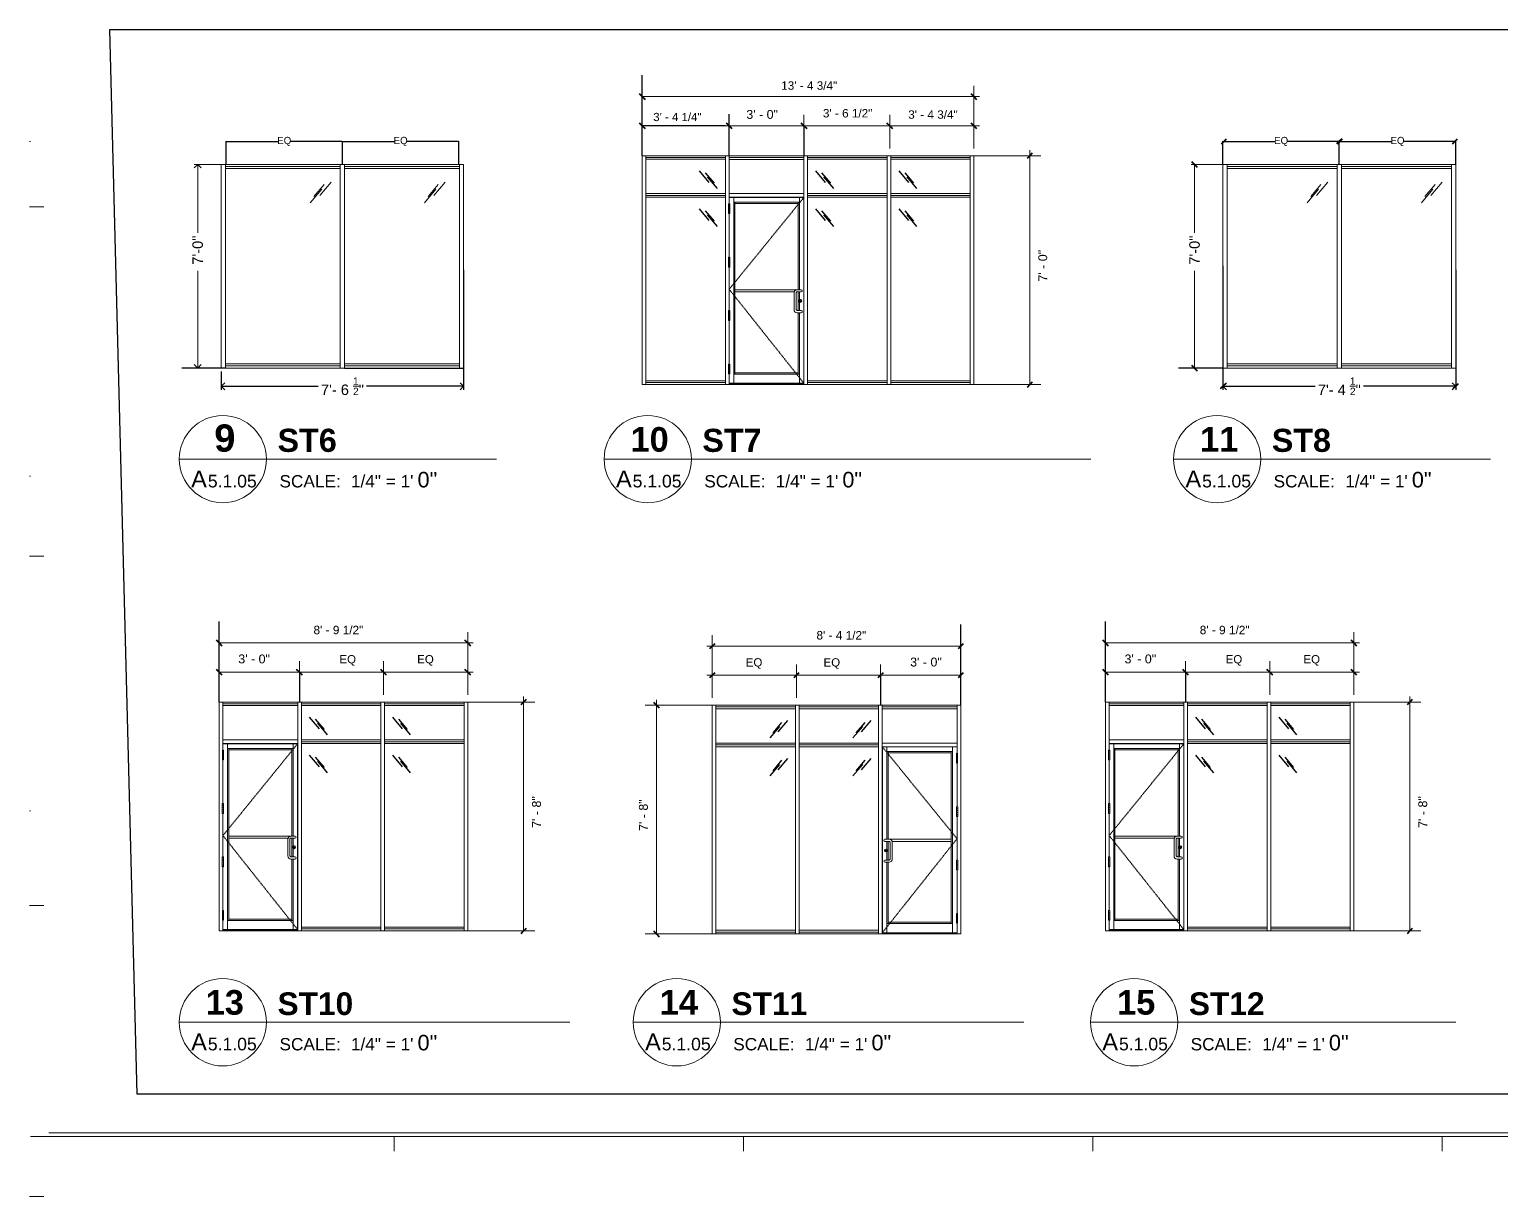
# Model space of a CAD drawing. Header units: inches. Extents: x -6061 to 13621, y -296 to 7483.
# Drawn here: x -246 to 361, y 2461 to 2943 of the extents above; entities that cross this region are included whole.
import ezdxf

# ---------------------------------------------------------------- set-up
doc = ezdxf.new("R2010")
doc.units = ezdxf.units.IN
doc.header["$MEASUREMENT"] = 0
doc.linetypes.add('HIDDEN', pattern=[0.375, 0.25, -0.125])
doc.layers.get('0').update_dxf_attribs({"linetype": 'CONTINUOUS'})
doc.layers.get('Defpoints').update_dxf_attribs({"color": 6, "linetype": 'CONTINUOUS', "lineweight": 15})
doc.styles.add('Arial$001H0', font='arial.ttf')
doc.styles.add('Arial$101H0', font='arialbd.ttf')
doc.styles.add('stylus', font='arial.ttf')
doc.dimstyles.new('_AA -Arch$0', dxfattribs={"dimtxt": 0.08, "dimasz": 0.1, "dimexe": 0.05, "dimexo": 0.1, "dimgap": 0.03, "dimtad": 1, "dimdec": 4, "dimzin": 3, "dimdsep": 46, "dimlunit": 5, "dimtxsty": 'stylus', "dimblk": 'ARCHTICK', "dimcen": 0.084, "dimclrd": 256, "dimclre": 256, "dimclrt": 7, "dimazin": 2, "dimtfac": 0.9, "dimtdec": 4, "dimtmove": 0, "dimatfit": 2, "dimfxl": 0.8, "dimfrac": 1, "dimtzin": 11, "dimarcsym": 0})
doc.dimstyles.get("Standard").update_dxf_attribs({"dimtxt": 0.18, "dimasz": 0.18, "dimexe": 0.18, "dimexo": 0.0625, "dimgap": 0.0625, "dimtad": 0, "dimtih": 1, "dimtoh": 1, "dimdec": 4, "dimzin": 0, "dimdsep": 46, "dimtxsty": 'Standard', "dimcen": 0.09, "dimadec": 0, "dimazin": 0, "dimtfac": 1, "dimtdec": 4, "dimtofl": 0, "dimtmove": 0, "dimatfit": 3, "dimfxl": 1, "dimtolj": 1, "dimtzin": 0, "dimlwd": -1, "dimlwe": -1, "dimarcsym": 0})

# ---------------------------------------------------------------- blocks, each defined once
blk = doc.blocks.new('_Open90')
at = {"color": 0, "linetype": 'ByBlock', "lineweight": -2}
for p, q in [((0, 0), (-1, 0)), ((-0.5, 0.5), (0, 0)), ((0, 0), (-0.5, -0.5))]:
    blk.add_line(p, q, dxfattribs=at)
blk = doc.blocks.new('*D34')
at = {"linetype": 'ByBlock', "lineweight": -2, "transparency": 16777216}
for p, q in [((246.58, 2845.12), (246.58, 2794.01)), ((342.58, 2843.5), (342.58, 2794.01)), ((249.46, 2795.45), (284.64, 2795.45)), ((339.7, 2795.45), (304.52, 2795.45))]:
    blk.add_line(p, q, dxfattribs=at)
at = {"layer": 'Defpoints', "color": 0, "transparency": 16777216}
for p in [(246.58, 2846.56), (342.58, 2844.94), (342.58, 2795.45)]:
    blk.add_point(p, dxfattribs=at)
at = {"lineweight": -2, "transparency": 16777216, "xscale": 2.88, "yscale": 2.88, "zscale": 2.88, "rotation": 180}
blk.add_blockref('_Open90', (246.58, 2795.45), dxfattribs=at)
at = {"lineweight": -2, "transparency": 16777216, "xscale": 2.88, "yscale": 2.88, "zscale": 2.88}
blk.add_blockref('_Open90', (342.58, 2795.45), dxfattribs=at)
at = {"color": 7, "lineweight": 5, "transparency": 16777216, "insert": (294.58, 2795.45), "char_height": 4.32, "attachment_point": 5, "style": 'stylus'}
blk.add_mtext('7\'- 4 {\\H0.7x;\\S1/2;}"', dxfattribs=at)
blk = doc.blocks.new('_CLOSEDFILLED')
at = {"color": 0, "lineweight": -2, "true_color": 0x000000}
blk.add_line((-1, 0), (-2, 0), dxfattribs=at)
blk.add_solid([(-1, 0.2), (0, 0), (-1, 0.2), (-1, -0.2)], dxfattribs=at)
blk = doc.blocks.new('*D35')
at = {"color": 0, "transparency": 16777216}
for p, q in [((246.58, 2887.01), (246.58, 2896.58)), ((246.76, 2896.4), (268.02, 2896.4)), ((294.4, 2896.4), (273.14, 2896.4)), ((294.58, 2887.01), (294.58, 2896.58))]:
    blk.add_line(p, q, dxfattribs=at)
at = {"layer": 'Defpoints', "color": 0, "transparency": 16777216}
for p in [(294.58, 2896.4), (246.58, 2886.95), (294.58, 2886.95)]:
    blk.add_point(p, dxfattribs=at)
at = {"color": 0, "transparency": 16777216, "xscale": 0.18, "yscale": 0.18, "zscale": 0.18, "rotation": 180}
blk.add_blockref('_CLOSEDFILLED', (246.58, 2896.4), dxfattribs=at)
at = {"color": 0, "transparency": 16777216, "xscale": 0.18, "yscale": 0.18, "zscale": 0.18}
blk.add_blockref('_CLOSEDFILLED', (294.58, 2896.4), dxfattribs=at)
at = {"color": 0, "lineweight": 5, "transparency": 16777216, "insert": (270.58, 2896.4), "char_height": 3, "attachment_point": 5}
blk.add_mtext('EQ', dxfattribs=at)
blk = doc.blocks.new('*D36')
at = {"color": 0, "transparency": 16777216}
for p, q in [((294.58, 2887.01), (294.58, 2896.58)), ((294.76, 2896.4), (316.02, 2896.4)), ((342.4, 2896.4), (321.14, 2896.4)), ((342.58, 2887.01), (342.58, 2896.58))]:
    blk.add_line(p, q, dxfattribs=at)
at = {"layer": 'Defpoints', "color": 0, "transparency": 16777216}
for p in [(342.58, 2896.4), (294.58, 2886.95), (342.58, 2886.95)]:
    blk.add_point(p, dxfattribs=at)
at = {"color": 0, "transparency": 16777216, "xscale": 0.18, "yscale": 0.18, "zscale": 0.18, "rotation": 180}
blk.add_blockref('_CLOSEDFILLED', (294.58, 2896.4), dxfattribs=at)
at = {"color": 0, "transparency": 16777216, "xscale": 0.18, "yscale": 0.18, "zscale": 0.18}
blk.add_blockref('_CLOSEDFILLED', (342.58, 2896.4), dxfattribs=at)
at = {"color": 0, "lineweight": 5, "transparency": 16777216, "insert": (318.58, 2896.4), "char_height": 3, "attachment_point": 5}
blk.add_mtext('EQ', dxfattribs=at)
blk = doc.blocks.new('*D47')
at = {"linetype": 'ByBlock', "lineweight": -2, "transparency": 16777216}
for p, q in [((-66.64, 2843.5), (-66.64, 2794.01)), ((-166.64, 2801.5), (-166.64, 2794.01)), ((-163.76, 2795.45), (-126.58, 2795.45)), ((-69.52, 2795.45), (-106.69, 2795.45))]:
    blk.add_line(p, q, dxfattribs=at)
at = {"layer": 'Defpoints', "color": 0, "transparency": 16777216}
for p in [(-66.64, 2844.94), (-166.64, 2802.94), (-66.64, 2795.45)]:
    blk.add_point(p, dxfattribs=at)
at = {"lineweight": -2, "transparency": 16777216, "xscale": 2.88, "yscale": 2.88, "zscale": 2.88, "rotation": 180}
blk.add_blockref('_Open90', (-166.64, 2795.45), dxfattribs=at)
at = {"lineweight": -2, "transparency": 16777216, "xscale": 2.88, "yscale": 2.88, "zscale": 2.88}
blk.add_blockref('_Open90', (-66.64, 2795.45), dxfattribs=at)
at = {"color": 7, "lineweight": 5, "transparency": 16777216, "insert": (-116.64, 2795.45), "char_height": 4.32, "attachment_point": 5, "style": 'stylus'}
blk.add_mtext('7\'- 6 {\\H0.7x;\\S1/2;}"', dxfattribs=at)
blk = doc.blocks.new('*D46')
at = {"color": 0, "transparency": 16777216}
for p, q in [((-164.64, 2887.01), (-164.64, 2896.58)), ((-164.46, 2896.4), (-143.2, 2896.4)), ((-116.82, 2896.4), (-138.07, 2896.4)), ((-116.64, 2887.01), (-116.64, 2896.58))]:
    blk.add_line(p, q, dxfattribs=at)
at = {"layer": 'Defpoints', "color": 0, "transparency": 16777216}
for p in [(-116.64, 2896.4), (-164.64, 2886.95), (-116.64, 2886.95)]:
    blk.add_point(p, dxfattribs=at)
at = {"color": 0, "transparency": 16777216, "xscale": 0.18, "yscale": 0.18, "zscale": 0.18, "rotation": 180}
blk.add_blockref('_CLOSEDFILLED', (-164.64, 2896.4), dxfattribs=at)
at = {"color": 0, "transparency": 16777216, "xscale": 0.18, "yscale": 0.18, "zscale": 0.18}
blk.add_blockref('_CLOSEDFILLED', (-116.64, 2896.4), dxfattribs=at)
at = {"color": 0, "lineweight": 5, "transparency": 16777216, "insert": (-140.64, 2896.4), "char_height": 3, "attachment_point": 5}
blk.add_mtext('EQ', dxfattribs=at)
blk = doc.blocks.new('*D45')
at = {"color": 0, "transparency": 16777216}
for p, q in [((-116.64, 2887.01), (-116.64, 2896.58)), ((-116.46, 2896.4), (-95.2, 2896.4)), ((-68.82, 2896.4), (-90.07, 2896.4)), ((-68.64, 2887.01), (-68.64, 2896.58))]:
    blk.add_line(p, q, dxfattribs=at)
at = {"layer": 'Defpoints', "color": 0, "transparency": 16777216}
for p in [(-68.64, 2896.4), (-116.64, 2886.95), (-68.64, 2886.95)]:
    blk.add_point(p, dxfattribs=at)
at = {"color": 0, "transparency": 16777216, "xscale": 0.18, "yscale": 0.18, "zscale": 0.18, "rotation": 180}
blk.add_blockref('_CLOSEDFILLED', (-116.64, 2896.4), dxfattribs=at)
at = {"color": 0, "transparency": 16777216, "xscale": 0.18, "yscale": 0.18, "zscale": 0.18}
blk.add_blockref('_CLOSEDFILLED', (-68.64, 2896.4), dxfattribs=at)
at = {"color": 0, "lineweight": 5, "transparency": 16777216, "insert": (-92.64, 2896.4), "char_height": 3, "attachment_point": 5}
blk.add_mtext('EQ', dxfattribs=at)
blk = doc.blocks.new('*U51')
at = {"lineweight": 5}
for p, q in [((22993.25, -3884.44), (23032.75, -3884.44)), ((22993.25, -3884.44), (22993.25, -3994.44)), ((22995, -3884.44), (22995, -3994.44)), ((22995, -3886.19), (23031, -3886.19)), ((22995, -3904.44), (23031, -3904.44)), ((22997.82, -3906.76), (22997.82, -3948.94)), ((23031.25, -3907.59), (23030.65, -3907.59)), ((23031.25, -3907.59), (23031.25, -3912.29)), ((23031.29, -3933.27), (23030.69, -3933.27)), ((23031.29, -3933.27), (23031.29, -3937.97)), ((23031.29, -3958.95), (23030.69, -3958.95)), ((23031.29, -3958.95), (23031.29, -3963.65)), ((23031.25, -3984.63), (23030.65, -3984.63)), ((23031.25, -3984.63), (23031.25, -3989.33)), ((23032.75, -3994.44), (22993.25, -3994.44)), ((23031, -3993.94), (22995, -3993.94))]:
    blk.add_line(p, q, dxfattribs=at)
at = {"color": 8, "lineweight": 5}
blk.add_line((23031, -3885.31), (22995, -3885.31), dxfattribs=at)
at = {"lineweight": 5, "extrusion": (0, 1, 0)}
for p, q in [((23031, -3907.59), (23031, -3884.44)), ((23032.75, -3994.44), (23032.75, -3884.44)), ((22995.04, -3993.86), (22995.04, -3904.51)), ((22995.04, -3904.51), (23030.96, -3904.51)), ((22997.22, -3948.94), (22997.22, -3904.56)), ((22997.22, -3906.76), (23028.78, -3906.76)), ((22997.82, -3907.39), (23028.18, -3907.39)), ((23028.18, -3989.43), (23028.18, -3906.76)), ((23028.78, -3993.86), (23028.78, -3904.51)), ((23030.65, -3907.69), (23031.25, -3907.69)), ((23030.65, -3908.59), (23031.25, -3908.59)), ((23031.25, -3909.49), (23030.65, -3909.49)), ((23030.96, -3907.59), (23030.96, -3904.51)), ((23031.25, -3910.39), (23030.65, -3910.39)), ((23031.25, -3911.29), (23030.65, -3911.29)), ((23030.65, -3912.19), (23031.25, -3912.19)), ((23030.96, -3933.27), (23030.96, -3912.29)), ((23031, -3933.27), (23031, -3912.29)), ((23030.69, -3933.37), (23031.29, -3933.37)), ((23030.69, -3934.27), (23031.29, -3934.27)), ((23031.29, -3935.17), (23030.69, -3935.17)), ((23031.29, -3936.07), (23030.69, -3936.07)), ((23031.29, -3936.97), (23030.69, -3936.97)), ((23030.69, -3937.87), (23031.29, -3937.87)), ((23030.96, -3958.95), (23030.96, -3937.97)), ((23031, -3958.95), (23031, -3937.97)), ((22997.22, -3953.8), (22997.22, -3949.94)), ((22997.82, -3958.94), (22997.82, -3949.94)), ((22997.22, -3958.94), (22997.22, -3954.8)), ((23030.69, -3959.05), (23031.29, -3959.05)), ((22997.22, -3993.86), (22997.22, -3959.94)), ((22997.82, -3989.43), (22997.82, -3959.94)), ((23030.69, -3959.95), (23031.29, -3959.95)), ((23031.29, -3960.85), (23030.69, -3960.85)), ((23031.29, -3961.75), (23030.69, -3961.75)), ((23031.29, -3962.65), (23030.69, -3962.65)), ((23030.69, -3963.55), (23031.29, -3963.55)), ((23030.96, -3984.63), (23030.96, -3963.65)), ((23031, -3984.63), (23031, -3963.65)), ((23030.65, -3984.73), (23031.25, -3984.73)), ((23031.25, -3985.63), (23030.65, -3985.63)), ((23031.25, -3986.53), (23030.65, -3986.53)), ((23031.25, -3987.43), (23030.65, -3987.43)), ((22995.04, -3993.86), (23030.96, -3993.86)), ((22997.22, -3989.43), (23028.78, -3989.43)), ((22997.82, -3988.8), (23028.18, -3988.8)), ((23025.71, -3989.37), (23025.71, -3989.37)), ((23030.65, -3988.33), (23031.25, -3988.33)), ((23030.65, -3989.23), (23031.25, -3989.23)), ((23030.96, -3993.86), (23030.96, -3989.33)), ((23031, -3994.44), (23031, -3989.33))]:
    blk.add_line(p, q, dxfattribs=at)
at = {"lineweight": 5, "ltscale": 0.5}
blk.add_line((22995, -3902.69), (23031, -3902.69), dxfattribs=at)
at = {"color": 251, "linetype": 'HIDDEN', "lineweight": 5, "true_color": 0x636466}
for q in [(22995.04, -3904.51), (22995.04, -3993.86)]:
    blk.add_line((23030.96, -3948.67), q, dxfattribs=at)
at = {"color": 1, "lineweight": 5}
for p, q in [((22998.29, -3948.94), (23028.18, -3948.94)), ((22999.7, -3949.94), (23028.18, -3949.94))]:
    blk.add_line(p, q, dxfattribs=at)
at = {"lineweight": 5}
for points in [[(23031.25, -3912.29), (23030.65, -3912.29), (23030.65, -3907.59)], [(23031.29, -3937.97), (23030.69, -3937.97), (23030.69, -3933.27)], [(23031.29, -3963.65), (23030.69, -3963.65), (23030.69, -3958.95)], [(23031.25, -3989.33), (23030.65, -3989.33), (23030.65, -3984.63)]]:
    blk.add_lwpolyline(points, dxfattribs=at)
at = {"color": 1, "lineweight": 5}
blk.add_lwpolyline([(22998.29, -3948.94), (22996.29, -3948.94, 1), (22996.29, -3949.94), (22998.29, -3949.94, -0.414214), (22998.79, -3950.44), (22998.79, -3958.44), (22998.29, -3958.94), (22996.29, -3958.94, 1), (22996.29, -3959.94), (22998.29, -3959.94, 0.414214), (22999.79, -3958.44), (22999.79, -3950.44, 0.414214)], format="xyb", close=True, dxfattribs=at)
at = {"lineweight": 5}
blk.add_polyline3d([(22997.36, -3954.35, 0), (22997.31, -3954.35, 0), (22997.31, -3954.64, 0), (22997.36, -3954.64, 0)], close=True, dxfattribs=at)
for centre, radius in [((22996.76, -3954.3), 0.682), ((22996.76, -3954.3), 0.635), ((22996.76, -3954.52), 0.218)]:
    blk.add_circle(centre, radius, dxfattribs=at)
for centre, start, end in [((22996.75, -3954.54), 104.39871, 255.60129), ((22997.33, -3954.54), 284.39871, 75.60129)]:
    blk.add_arc(centre, 0.0919, start, end, dxfattribs=at)

msp = doc.modelspace()

# ---------------------------------------------------------------- linework, layer by layer
for p, q in [((7.05096, 2909.07478), (7.05096, 2923.81148)), ((7.05096, 2890.54654), (7.05096, 2909.07478)), ((42.86187, 2890.54653), (42.86187, 2907.73849)), ((41.3608, 2902.88047), (7.05096, 2902.88047)), ((73.74072, 2902.88047), (73.74072, 2890.54653)), ((-164.6373, 2802.9364), (-182.94667, 2802.9364)), ((-115.76234, 2802.93637), (-66.63737, 2802.93635)), ((246.57935, 2802.9364), (228.26999, 2802.9364)), ((-167.45918, 2683.74996), (-167.45918, 2698.48666)), ((138.43547, 2682.45872), (138.43547, 2697.19542)), ((198.11144, 2683.74996), (198.11144, 2698.48666)), ((-167.45918, 2665.22173), (-167.45918, 2683.74996)), ((138.43547, 2663.93048), (138.43547, 2682.45872)), ((198.11144, 2665.22173), (198.11144, 2683.74996)), ((-134.39698, 2677.55566), (-134.39698, 2665.22173)), ((105.37327, 2676.26442), (105.37327, 2663.93048)), ((231.17364, 2677.55566), (231.17364, 2665.22173))]:
    msp.add_line(p, q)
at = {"color": 7, "linetype": 'Continuous', "lineweight": 9, "true_color": 0x000007}
for p, q in [((143.86146, 2914.89405), (143.86146, 2919.37911)), ((146.104, 2914.89405), (7.05097, 2914.89405)), ((143.86146, 2914.89405), (143.86146, 2893.50988)), ((73.74072, 2902.88047), (73.74072, 2907.36554)), ((73.74072, 2902.88047), (73.74072, 2907.36554)), ((109.10219, 2902.88047), (109.10219, 2907.36554)), ((143.86146, 2902.88047), (143.86146, 2907.36554)), ((76.66554, 2902.88047), (41.3608, 2902.88047)), ((109.10219, 2902.88047), (72.18047, 2902.88047)), ((109.10219, 2902.88047), (109.10219, 2893.50988)), ((146.104, 2902.88047), (109.10219, 2902.88047)), ((143.86146, 2902.88047), (143.86146, 2893.50988)), ((166.92753, 2890.54654), (143.86146, 2890.54654)), ((166.92753, 2892.78907), (166.92753, 2796.19993)), ((166.92753, 2890.54654), (171.49269, 2890.54654)), ((166.92753, 2796.19447), (143.86146, 2796.19447)), ((166.92753, 2796.19447), (171.49269, 2796.19447)), ((-183.93417, 2765.34089), (-53.14639, 2765.34089)), ((-8.69616, 2765.34089), (192.01063, 2765.34089)), ((226.20927, 2765.34089), (356.99705, 2765.34089)), ((-64.95852, 2689.56924), (-64.95852, 2694.05431)), ((35.93481, 2688.278), (35.93481, 2692.76306)), ((300.6121, 2689.56924), (300.6121, 2694.05431)), ((-62.71599, 2689.56924), (-167.45918, 2689.56924)), ((-64.95852, 2689.56924), (-64.95852, 2668.18508)), ((33.69228, 2688.278), (138.43547, 2688.278)), ((35.93481, 2688.278), (35.93481, 2666.89383)), ((302.85464, 2689.56924), (198.11144, 2689.56924)), ((300.6121, 2689.56924), (300.6121, 2668.18508)), ((-134.39698, 2677.55566), (-134.39698, 2682.04073)), ((-134.39698, 2677.55566), (-134.39698, 2682.04073)), ((-99.7178, 2677.55566), (-99.7178, 2682.04073)), ((-64.95852, 2677.55566), (-64.95852, 2682.04073)), ((35.93481, 2676.26442), (35.93481, 2680.74949)), ((70.69409, 2676.26442), (70.69409, 2680.74949)), ((105.37327, 2676.26442), (105.37327, 2680.74949)), ((105.37327, 2676.26442), (105.37327, 2680.74949)), ((231.17364, 2677.55566), (231.17364, 2682.04073)), ((231.17364, 2677.55566), (231.17364, 2682.04073)), ((265.85283, 2677.55566), (265.85283, 2682.04073)), ((300.6121, 2677.55566), (300.6121, 2682.04073)), ((-132.15445, 2677.55566), (-167.45918, 2677.55566)), ((-99.7178, 2677.55566), (-136.63952, 2677.55566)), ((-99.7178, 2677.55566), (-99.7178, 2668.18508)), ((-62.71599, 2677.55566), (-99.7178, 2677.55566)), ((-64.95852, 2677.55566), (-64.95852, 2668.18508)), ((33.69228, 2676.26442), (70.69409, 2676.26442)), ((35.93481, 2676.26442), (35.93481, 2666.89383)), ((70.69409, 2676.26442), (70.69409, 2666.89383)), ((70.69409, 2676.26442), (107.61581, 2676.26442)), ((103.13074, 2676.26442), (138.43547, 2676.26442)), ((233.41618, 2677.55566), (198.11144, 2677.55566)), ((265.85283, 2677.55566), (228.93111, 2677.55566)), ((265.85283, 2677.55566), (265.85283, 2668.18508)), ((302.85464, 2677.55566), (265.85283, 2677.55566)), ((300.6121, 2677.55566), (300.6121, 2668.18508)), ((-41.89246, 2665.22173), (-64.95852, 2665.22173)), ((-41.89246, 2667.46426), (-41.89246, 2570.87512)), ((-41.89246, 2665.22173), (-37.3273, 2665.22173)), ((12.86875, 2663.93048), (8.30359, 2663.93048)), ((12.86875, 2666.17302), (12.86875, 2569.58388)), ((12.86875, 2663.93048), (35.93481, 2663.93048)), ((323.67817, 2665.22173), (300.6121, 2665.22173)), ((323.67817, 2667.46426), (323.67817, 2570.87512)), ((323.67817, 2665.22173), (328.24333, 2665.22173)), ((-41.89246, 2570.86966), (-64.95852, 2570.86966)), ((-41.89246, 2570.86966), (-37.3273, 2570.86966)), ((12.86875, 2569.57842), (8.30359, 2569.57842)), ((12.86875, 2569.57842), (35.93481, 2569.57842)), ((323.67817, 2570.86966), (300.6121, 2570.86966)), ((323.67817, 2570.86966), (328.24333, 2570.86966)), ((-183.93417, 2533.15854), (-183.93417, 2533.15854)), ((-183.93417, 2533.15854), (-22.79209, 2533.15854)), ((-147.97354, 2533.15854), (-147.97354, 2533.15854)), ((3.31741, 2533.15854), (3.31741, 2533.15854)), ((3.31741, 2533.15854), (164.4595, 2533.15854)), ((39.27805, 2533.15854), (39.27805, 2533.15854)), ((191.93054, 2533.15854), (191.93054, 2533.15854)), ((191.93054, 2533.15854), (342.66085, 2533.15854)), ((227.97126, 2533.15854), (227.97126, 2533.15854)), ((1200.10972, 2487.58704), (-237.75498, 2487.58704)), ((-239.35679, 2485.98523), (1201.31108, 2485.98523))]:
    msp.add_line(p, q, dxfattribs=at)
at = {"color": 7, "linetype": 'Continuous', "lineweight": 40, "true_color": 0x000007}
for p, q in [((7.05096, 2914.89406), (5.92969, 2916.01533)), ((7.05096, 2914.89406), (8.17223, 2913.77279)), ((143.86146, 2914.89405), (142.7402, 2916.01531)), ((143.86146, 2914.89405), (144.98273, 2913.77278)), ((7.05096, 2902.88047), (5.92969, 2904.00174)), ((7.05096, 2902.88047), (8.17223, 2901.7592)), ((42.86187, 2902.88047), (41.7406, 2904.00174)), ((42.86187, 2902.88047), (41.7406, 2904.00174)), ((42.86187, 2902.88047), (41.7406, 2904.00174)), ((42.86187, 2902.88047), (43.98313, 2901.7592)), ((42.86187, 2902.88047), (43.98313, 2901.7592)), ((42.86187, 2902.88047), (43.98313, 2901.7592)), ((73.74072, 2902.88047), (72.61946, 2904.00174)), ((73.74072, 2902.88047), (72.61946, 2904.00174)), ((73.74072, 2902.88047), (74.86199, 2901.7592)), ((73.74072, 2902.88047), (74.86199, 2901.7592)), ((109.10219, 2902.88047), (107.98092, 2904.00174)), ((109.10219, 2902.88047), (110.22345, 2901.7592)), ((143.86146, 2902.88047), (142.7402, 2904.00174)), ((143.86146, 2902.88047), (144.98273, 2901.7592)), ((246.93935, 2896.40036), (245.81808, 2895.27909)), ((246.93935, 2896.40036), (248.06062, 2897.52163)), ((294.57935, 2896.58035), (293.45808, 2895.45908)), ((294.75935, 2896.37035), (293.63808, 2895.24908)), ((294.57935, 2896.58035), (295.70062, 2897.70161)), ((294.75935, 2896.37035), (295.88062, 2897.49161)), ((342.21935, 2896.40035), (341.09808, 2895.27908)), ((342.21935, 2896.40035), (343.34062, 2897.52161)), ((166.92753, 2890.54654), (165.80626, 2889.42527)), ((166.92753, 2890.54654), (168.04879, 2891.6678)), ((234.87491, 2886.95096), (233.75364, 2888.07223)), ((234.87491, 2886.95096), (235.99617, 2885.82969)), ((234.87491, 2802.94363), (233.75364, 2804.0649)), ((234.87491, 2802.94363), (235.99617, 2801.82236)), ((166.92753, 2796.19447), (165.80626, 2794.99311)), ((166.92753, 2796.19447), (168.04879, 2797.31574)), ((246.57935, 2795.44801), (247.70062, 2796.56928)), ((342.57931, 2795.44801), (343.70057, 2796.56928)), ((246.57935, 2795.44801), (245.45808, 2794.32674)), ((342.57931, 2795.44801), (341.45804, 2794.32674)), ((-167.45918, 2689.56924), (-168.58045, 2690.69051)), ((-167.45918, 2689.56924), (-166.33792, 2688.44797)), ((-64.95852, 2689.56924), (-66.07979, 2690.69051)), ((-64.95852, 2689.56924), (-63.83725, 2688.44797)), ((35.93481, 2688.278), (34.81354, 2687.15673)), ((35.93481, 2688.278), (37.05608, 2689.39926)), ((138.43547, 2688.278), (137.31421, 2687.15673)), ((138.43547, 2688.278), (139.55674, 2689.39926)), ((198.11144, 2689.56924), (196.99018, 2690.69051)), ((198.11144, 2689.56924), (199.23271, 2688.44797)), ((300.6121, 2689.56924), (299.49084, 2690.69051)), ((300.6121, 2689.56924), (301.73337, 2688.44797)), ((-167.45918, 2677.55566), (-168.58045, 2678.67693)), ((-167.45918, 2677.55566), (-166.33792, 2676.4344)), ((-134.39698, 2677.55566), (-135.51825, 2678.67693)), ((-134.39698, 2677.55566), (-135.51825, 2678.67693)), ((-134.39698, 2677.55566), (-133.27572, 2676.4344)), ((-134.39698, 2677.55566), (-133.27572, 2676.4344)), ((-99.7178, 2677.55566), (-100.83906, 2678.67693)), ((-99.7178, 2677.55566), (-98.59653, 2676.4344)), ((-64.95852, 2677.55566), (-66.07979, 2678.67693)), ((-64.95852, 2677.55566), (-63.83725, 2676.4344)), ((35.93481, 2676.26442), (34.81354, 2675.14315)), ((35.93481, 2676.26442), (37.05608, 2677.38569)), ((70.69409, 2676.26442), (69.57282, 2675.14315)), ((70.69409, 2676.26442), (71.81535, 2677.38569)), ((105.37327, 2676.26442), (104.25201, 2675.14315)), ((105.37327, 2676.26442), (104.25201, 2675.14315)), ((105.37327, 2676.26442), (106.49454, 2677.38569)), ((105.37327, 2676.26442), (106.49454, 2677.38569)), ((138.43547, 2676.26442), (137.31421, 2675.14315)), ((138.43547, 2676.26442), (139.55674, 2677.38569)), ((198.11144, 2677.55566), (196.99018, 2678.67693)), ((198.11144, 2677.55566), (199.23271, 2676.4344)), ((231.17364, 2677.55566), (230.05238, 2678.67693)), ((231.17364, 2677.55566), (230.05238, 2678.67693)), ((231.17364, 2677.55566), (232.29491, 2676.4344)), ((231.17364, 2677.55566), (232.29491, 2676.4344)), ((265.85283, 2677.55566), (264.73156, 2678.67693)), ((265.85283, 2677.55566), (266.9741, 2676.4344)), ((300.6121, 2677.55566), (299.49084, 2678.67693)), ((300.6121, 2677.55566), (301.73337, 2676.4344)), ((-41.89246, 2665.22173), (-43.01372, 2664.10046)), ((-41.89246, 2665.22173), (-40.77119, 2666.343)), ((12.86875, 2663.93048), (11.74748, 2665.05175)), ((12.86875, 2663.93048), (13.99001, 2662.80922)), ((323.67817, 2665.22173), (322.5569, 2664.10046)), ((323.67817, 2665.22173), (324.79943, 2666.343)), ((-41.89246, 2570.86966), (-40.77119, 2571.99093)), ((323.67817, 2570.86966), (324.79943, 2571.99093)), ((-41.89246, 2570.86966), (-43.01372, 2569.6683)), ((12.86875, 2569.57842), (11.74748, 2570.69968)), ((12.86875, 2569.57842), (13.99001, 2568.37706)), ((323.67817, 2570.86966), (322.5569, 2569.6683))]:
    msp.add_line(p, q, dxfattribs=at)
at = {"color": 8, "linetype": 'Continuous', "lineweight": 9, "true_color": 0x7f7f7f}
for p, q in [((-245.76403, 2896.44903), (-245.36358, 2896.44903)), ((-245.76403, 2869.45854), (-239.75725, 2869.45854)), ((-245.76403, 2758.37302), (-245.36358, 2758.37302)), ((-245.76403, 2725.37573), (-239.75725, 2725.37573)), ((-245.76403, 2620.297), (-245.36358, 2620.297)), ((-245.76403, 2581.29293), (-239.75725, 2581.29293)), ((1201.31108, 2485.98523), (-245.36358, 2485.98523)), ((-95.27399, 2479.97845), (-95.27399, 2485.98523)), ((48.80882, 2479.97845), (48.80882, 2485.98523)), ((192.89162, 2479.97845), (192.89162, 2485.98523)), ((336.97443, 2479.97845), (336.97443, 2485.98523)), ((-245.76403, 2461.23727), (-239.75725, 2461.23727))]:
    msp.add_line(p, q, dxfattribs=at)
at = {"lineweight": 5}
for p, q in [((-68.3873, 2886.95096), (-177.78174, 2886.95096)), ((-166.6373, 2886.9513), (-166.6373, 2802.9364)), ((-166.6373, 2886.95096), (-66.63732, 2886.95127)), ((-164.8873, 2886.9513), (-164.8873, 2802.9364)), ((7.05096, 2890.54655), (7.05096, 2796.19447)), ((41.3608, 2889.04545), (8.55202, 2889.04545)), ((108.05057, 2889.04545), (75.24178, 2889.04545)), ((108.05057, 2890.54655), (108.05057, 2796.19447)), ((142.36041, 2889.04545), (109.55162, 2889.04545)), ((342.57935, 2886.95096), (233.43491, 2886.95096)), ((234.87491, 2886.95096), (234.87491, 2858.75158)), ((246.57935, 2886.9513), (246.57935, 2806.1614)), ((246.57935, 2886.9513), (342.57935, 2886.95127)), ((248.32935, 2886.9513), (248.32935, 2802.9364)), ((-176.34174, 2884.07096), (-176.34174, 2858.75158)), ((-117.51228, 2886.0763), (-164.8873, 2886.0763)), ((-164.8873, 2885.20127), (-117.51228, 2885.20127)), ((-68.3873, 2886.07627), (-115.76233, 2886.07628)), ((-115.76233, 2885.20125), (-68.3873, 2885.20124)), ((293.70438, 2886.0763), (248.32935, 2886.0763)), ((248.32935, 2885.20127), (293.70438, 2885.20127)), ((340.82935, 2886.07627), (295.45432, 2886.07628)), ((295.45432, 2885.20125), (340.82935, 2885.20124)), ((-176.34174, 2805.82363), (-176.34174, 2843.03323)), ((234.87491, 2802.94363), (234.87491, 2843.03323)), ((-176.34174, 2802.94363), (-177.78174, 2802.94363)), ((-164.8873, 2804.68641), (-117.51227, 2804.68641)), ((-117.51227, 2803.81138), (-164.8873, 2803.81138)), ((-164.8873, 2802.9364), (-115.76234, 2802.93637)), ((-115.76233, 2804.68638), (-68.3873, 2804.68638)), ((-68.3873, 2803.81135), (-115.76233, 2803.81135)), ((234.87491, 2802.94363), (233.43491, 2802.94363)), ((246.57935, 2802.9364), (342.57928, 2802.93635)), ((248.32935, 2804.68641), (293.70438, 2804.68641)), ((293.70438, 2803.81138), (248.32935, 2803.81138)), ((295.45432, 2804.68638), (340.82934, 2804.68638)), ((340.82934, 2803.81135), (295.45432, 2803.81135)), ((41.3608, 2797.69553), (8.55202, 2797.69553)), ((41.3608, 2796.19447), (8.55202, 2796.19447)), ((108.05057, 2797.69553), (75.24178, 2797.69553)), ((108.05057, 2796.19447), (75.24178, 2796.19447)), ((142.36041, 2797.69553), (109.55162, 2797.69553)), ((142.36041, 2796.19447), (109.55162, 2796.19447)), ((-100.76942, 2663.72064), (-133.57821, 2663.72064)), ((-100.76942, 2665.22174), (-100.76942, 2570.86966)), ((-66.45958, 2663.72065), (-99.26836, 2663.72065)), ((37.43587, 2662.4294), (70.24465, 2662.4294)), ((71.74571, 2663.9305), (71.74571, 2569.57842)), ((71.74571, 2662.4294), (104.5545, 2662.4294)), ((264.80121, 2663.72064), (231.99242, 2663.72064)), ((264.80121, 2665.22174), (264.80121, 2570.86966)), ((299.11105, 2663.72065), (266.30226, 2663.72065)), ((-100.76942, 2572.37072), (-133.57821, 2572.37072)), ((-66.45958, 2572.37072), (-99.26836, 2572.37072)), ((264.80121, 2572.37072), (231.99242, 2572.37072)), ((299.11105, 2572.37072), (266.30226, 2572.37072)), ((-100.76942, 2570.86966), (-133.57821, 2570.86966)), ((-66.45958, 2570.86966), (-99.26836, 2570.86966)), ((37.43587, 2571.07948), (70.24465, 2571.07948)), ((37.43587, 2569.57842), (70.24465, 2569.57842)), ((71.74571, 2571.07948), (104.5545, 2571.07948)), ((71.74571, 2569.57842), (104.5545, 2569.57842)), ((264.80121, 2570.86966), (231.99242, 2570.86966)), ((299.11105, 2570.86966), (266.30226, 2570.86966))]:
    msp.add_line(p, q, dxfattribs=at)
at = {"lineweight": 5, "extrusion": (0, 1, 0)}
for p, q in [((-117.51228, 2802.93638), (-117.51228, 2886.95129)), ((-115.76234, 2802.93637), (-115.76229, 2886.95129)), ((-68.3873, 2802.93635), (-68.3873, 2886.95127)), ((-66.63737, 2802.93635), (-66.63732, 2886.95127)), ((293.70437, 2802.93638), (293.70437, 2886.95129)), ((295.45431, 2802.93637), (295.45436, 2886.95129)), ((340.82935, 2802.93635), (340.82935, 2886.95127)), ((342.57928, 2802.93635), (342.57933, 2886.95127))]:
    msp.add_line(p, q, dxfattribs=at)
at = {"lineweight": 5, "ltscale": 0.5}
for p, q in [((41.3608, 2890.54654), (8.55202, 2890.54654)), ((108.05057, 2890.54653), (75.24178, 2890.54653)), ((142.36041, 2890.54654), (109.55162, 2890.54654)), ((-100.76942, 2665.22173), (-133.57821, 2665.22173)), ((-66.45958, 2665.22173), (-99.26836, 2665.22173)), ((37.43587, 2663.93048), (70.24465, 2663.93048)), ((71.74571, 2663.93048), (104.5545, 2663.93048)), ((264.80121, 2665.22173), (231.99242, 2665.22173)), ((299.11105, 2665.22173), (266.30226, 2665.22173))]:
    msp.add_line(p, q, dxfattribs=at)
at = {"color": 8, "lineweight": 5}
for p, q in [((8.55202, 2889.79601), (41.3608, 2889.79601)), ((75.24178, 2889.79601), (108.05057, 2889.79601)), ((109.55162, 2889.79601), (142.36041, 2889.79601)), ((8.55202, 2874.14212), (41.3608, 2874.14213)), ((75.24178, 2874.14212), (108.05057, 2874.14213)), ((109.55162, 2874.14212), (142.36041, 2874.14213)), ((8.55202, 2796.94497), (41.3608, 2796.94497)), ((75.24178, 2796.94497), (108.05057, 2796.94497)), ((109.55162, 2796.94497), (142.36041, 2796.94497)), ((-133.57821, 2664.4712), (-100.76942, 2664.4712)), ((-99.26836, 2664.4712), (-66.45958, 2664.4712)), ((70.24465, 2663.17996), (37.43587, 2663.17996)), ((104.5545, 2663.17996), (71.74571, 2663.17996)), ((231.99242, 2664.4712), (264.80121, 2664.4712)), ((266.30226, 2664.4712), (299.11105, 2664.4712)), ((-133.5782, 2648.81731), (-100.76942, 2648.81732)), ((-99.26836, 2648.81731), (-66.45958, 2648.81732)), ((70.24465, 2647.52607), (37.43587, 2647.52608)), ((104.55449, 2647.52607), (71.74571, 2647.52608)), ((231.99242, 2648.81731), (264.80121, 2648.81732)), ((266.30226, 2648.81731), (299.11105, 2648.81732)), ((-133.57821, 2571.62017), (-100.76942, 2571.62017)), ((-99.26836, 2571.62017), (-66.45958, 2571.62017)), ((231.99242, 2571.62017), (264.80121, 2571.62017)), ((266.30226, 2571.62017), (299.11105, 2571.62017)), ((70.24465, 2570.32892), (37.43587, 2570.32892)), ((104.5545, 2570.32892), (71.74571, 2570.32892))]:
    msp.add_line(p, q, dxfattribs=at)
at = {"color": 6}
msp.add_lwpolyline([(-212.59178, 2942.6311), (617.92962, 2942.6311), (629.20286, 2503.54935), (-201.31855, 2503.54935)], close=True, dxfattribs=at)
at = {"lineweight": 5}
for points in [[(7.05096, 2796.19447), (8.55202, 2796.19447), (8.55202, 2890.54653), (7.05096, 2890.54653)], [(41.3608, 2796.19447), (42.86186, 2796.19447), (42.86186, 2890.54654), (41.3608, 2890.54654)], [(73.74072, 2796.19447), (75.24178, 2796.19447), (75.24178, 2890.54653), (73.74072, 2890.54653)], [(108.05056, 2796.19447), (109.55162, 2796.19447), (109.55162, 2890.54653), (108.05056, 2890.54653)], [(142.36041, 2796.19447), (143.86146, 2796.19447), (143.86146, 2890.54654), (142.36041, 2890.54654)], [(8.55202, 2874.89265), (41.3608, 2874.89265), (41.3608, 2873.39159), (8.55202, 2873.39159)], [(75.24178, 2874.89265), (108.05057, 2874.89265), (108.05057, 2873.39159), (75.24178, 2873.39159)], [(109.55162, 2874.89265), (142.36041, 2874.89265), (142.36041, 2873.39159), (109.55162, 2873.39159)], [(-135.07926, 2570.86966), (-133.57821, 2570.86966), (-133.57821, 2665.22173), (-135.07926, 2665.22173)], [(-100.76942, 2570.86966), (-99.26836, 2570.86966), (-99.26836, 2665.22173), (-100.76942, 2665.22173)], [(-66.45958, 2570.86966), (-64.95852, 2570.86966), (-64.95852, 2665.22173), (-66.45958, 2665.22173)], [(37.43587, 2569.57842), (35.93481, 2569.57842), (35.93481, 2663.93048), (37.43587, 2663.93048)], [(71.74571, 2569.57842), (70.24465, 2569.57842), (70.24465, 2663.93048), (71.74571, 2663.93048)], [(106.05555, 2569.57842), (104.5545, 2569.57842), (104.5545, 2663.93048), (106.05555, 2663.93048)], [(230.49136, 2570.86966), (231.99242, 2570.86966), (231.99242, 2665.22173), (230.49136, 2665.22173)], [(264.80121, 2570.86966), (266.30226, 2570.86966), (266.30226, 2665.22173), (264.80121, 2665.22173)], [(299.11105, 2570.86966), (300.6121, 2570.86966), (300.6121, 2665.22173), (299.11105, 2665.22173)], [(-133.5782, 2649.56784), (-100.76942, 2649.56784), (-100.76942, 2648.06678), (-133.5782, 2648.06678)], [(-99.26836, 2649.56784), (-66.45958, 2649.56784), (-66.45958, 2648.06679), (-99.26836, 2648.06679)], [(70.24465, 2648.2766), (37.43587, 2648.2766), (37.43587, 2646.77554), (70.24465, 2646.77554)], [(104.55449, 2648.2766), (71.74571, 2648.2766), (71.74571, 2646.77554), (104.55449, 2646.77554)], [(231.99242, 2649.56784), (264.80121, 2649.56784), (264.80121, 2648.06678), (231.99242, 2648.06678)], [(266.30226, 2649.56784), (299.11105, 2649.56784), (299.11105, 2648.06679), (266.30226, 2648.06679)]]:
    msp.add_lwpolyline(points, close=True, dxfattribs=at)
at = {"color": 8, "ltscale": 0.008}
for points in [[(30.53921, 2884.23855), (34.54993, 2879.5098)], [(33.02825, 2883.44133), (36.6517, 2879.16918)], [(33.86462, 2881.77267), (37.90941, 2877.00374)], [(78.5092, 2884.23855), (82.51992, 2879.5098)], [(80.99824, 2883.44133), (84.62169, 2879.16918)], [(81.83461, 2881.77267), (85.8794, 2877.00374)], [(112.81904, 2884.23855), (116.82976, 2879.5098)], [(115.30808, 2883.44133), (118.93153, 2879.16918)], [(116.14445, 2881.77267), (120.18924, 2877.00374)], [(30.53921, 2868.58469), (34.54993, 2863.85594)], [(78.5092, 2868.58469), (82.51992, 2863.85594)], [(112.81904, 2868.58469), (116.82976, 2863.85594)], [(33.02825, 2867.78747), (36.6517, 2863.51532)], [(33.86462, 2866.11881), (37.90941, 2861.34988)], [(80.99824, 2867.78747), (84.62169, 2863.51532)], [(81.83461, 2866.11881), (85.8794, 2861.34988)], [(115.30808, 2867.78747), (118.93153, 2863.51532)], [(116.14445, 2866.11881), (120.18925, 2861.34988)], [(-130.31078, 2658.91374), (-126.30007, 2654.18499)], [(-127.82175, 2658.11652), (-124.1983, 2653.84437)], [(-126.98538, 2656.44786), (-122.94058, 2651.67893)], [(-96.00094, 2658.91374), (-91.99022, 2654.185)], [(-93.51191, 2658.11652), (-89.88846, 2653.84437)], [(-92.67553, 2656.44786), (-88.63074, 2651.67894)], [(64.4882, 2656.82528), (60.86475, 2652.55313)], [(66.97723, 2657.6225), (62.96651, 2652.89375)], [(98.79804, 2656.82528), (95.17459, 2652.55313)], [(101.28707, 2657.6225), (97.27636, 2652.89375)], [(235.25984, 2658.91374), (239.27056, 2654.18499)], [(237.74888, 2658.11652), (241.37233, 2653.84437)], [(238.58525, 2656.44786), (242.63004, 2651.67893)], [(269.56968, 2658.91374), (273.5804, 2654.185)], [(272.05872, 2658.11652), (275.68217, 2653.84437)], [(272.89509, 2656.44786), (276.93989, 2651.67894)], [(63.65182, 2655.15662), (59.60703, 2650.38769)], [(97.96167, 2655.15662), (93.91687, 2650.38769)], [(-130.31078, 2643.25988), (-126.30006, 2638.53113)], [(-127.82175, 2642.46266), (-124.1983, 2638.19051)], [(-126.98537, 2640.794), (-122.94058, 2636.02507)], [(-96.00094, 2643.25988), (-91.99022, 2638.53114)], [(-93.51191, 2642.46266), (-89.88846, 2638.19051)], [(-92.67553, 2640.794), (-88.63074, 2636.02508)], [(63.65182, 2639.50276), (59.60703, 2634.73383)], [(64.4882, 2641.17142), (60.86475, 2636.89927)], [(66.97723, 2641.96864), (62.96651, 2637.23989)], [(97.96166, 2639.50276), (93.91687, 2634.73383)], [(98.79804, 2641.17142), (95.17459, 2636.89927)], [(101.28707, 2641.96864), (97.27635, 2637.23989)], [(235.25984, 2643.25988), (239.27056, 2638.53113)], [(237.74888, 2642.46266), (241.37233, 2638.19051)], [(238.58525, 2640.794), (242.63004, 2636.02507)], [(269.56969, 2643.25988), (273.5804, 2638.53114)], [(272.05872, 2642.46266), (275.68217, 2638.19051)], [(272.89509, 2640.794), (276.93989, 2636.02508)]]:
    msp.add_lwpolyline(points, dxfattribs=at)
at = {"lineweight": 5}
for points in [[(-125.1985, 2876.72232), (-129.91411, 2871.16249)], [(-124.22342, 2878.66772), (-128.4478, 2873.68705)], [(-121.32159, 2879.59716), (-125.99747, 2874.08417)], [(-78.07353, 2876.72229), (-82.78913, 2871.16246)], [(-77.09844, 2878.66769), (-81.32283, 2873.68703)], [(-74.19661, 2879.59713), (-78.87249, 2874.08414)], [(286.01815, 2876.72232), (281.30254, 2871.16249)], [(286.99323, 2878.66772), (282.76885, 2873.68705)], [(289.89506, 2879.59716), (285.21918, 2874.08417)], [(333.14312, 2876.72229), (328.42752, 2871.16246)], [(334.11821, 2878.66769), (329.89382, 2873.68703)], [(337.02004, 2879.59713), (332.34416, 2874.08414)]]:
    msp.add_lwpolyline(points, dxfattribs=at)
at = {"color": 7, "linetype": 'Continuous', "lineweight": 9, "true_color": 0x000007}
for points in [[(-183.93417, 2765.42098), (-183.93417, 2775.3522), (-175.92512, 2783.36125), (-165.9939, 2783.36125)], [(-165.9939, 2783.36125), (-156.06268, 2783.36125), (-148.05363, 2775.3522), (-147.97354, 2765.42098)], [(-8.69616, 2765.42098), (-8.69616, 2775.3522), (-0.68711, 2783.36125), (9.3242, 2783.36125)], [(9.3242, 2783.36125), (19.25542, 2783.36125), (27.26447, 2775.3522), (27.34456, 2765.42098)], [(226.20927, 2765.42098), (226.20927, 2775.3522), (234.21832, 2783.36125), (244.14954, 2783.36125)], [(244.14954, 2783.36125), (254.08076, 2783.36125), (262.08981, 2775.3522), (262.1699, 2765.42098)], [(-183.93417, 2765.42098), (-183.93417, 2765.74134), (-183.93417, 2765.74134), (-183.93417, 2765.42098)], [(-147.97354, 2765.42098), (-147.97354, 2765.74134), (-147.97354, 2765.74134), (-147.97354, 2765.42098)], [(-8.69616, 2765.42098), (-8.69616, 2765.74134), (-8.69616, 2765.74134), (-8.69616, 2765.42098)], [(27.34456, 2765.42098), (27.34456, 2765.74134), (27.34456, 2765.74134), (27.34456, 2765.42098)], [(226.20927, 2765.42098), (226.20927, 2765.74134), (226.20927, 2765.74134), (226.20927, 2765.42098)], [(262.1699, 2765.42098), (262.1699, 2765.74134), (262.1699, 2765.74134), (262.1699, 2765.42098)], [(-165.9939, 2747.40062), (-175.92512, 2747.40062), (-183.93417, 2755.48976), (-183.93417, 2765.42098)], [(-147.97354, 2765.42098), (-147.97354, 2755.48976), (-156.06268, 2747.40062), (-165.9939, 2747.40062)], [(9.3242, 2747.40062), (-0.68711, 2747.40062), (-8.69616, 2755.48976), (-8.69616, 2765.42098)], [(27.34456, 2765.42098), (27.34456, 2755.48976), (19.25542, 2747.40062), (9.3242, 2747.40062)], [(244.14954, 2747.40062), (234.21832, 2747.40062), (226.20927, 2755.48976), (226.20927, 2765.42098)], [(262.1699, 2765.42098), (262.1699, 2755.48976), (254.08076, 2747.40062), (244.14954, 2747.40062)], [(-183.93417, 2533.15854), (-183.93417, 2543.16985), (-175.92512, 2551.1789), (-165.9939, 2551.1789)], [(-165.9939, 2551.1789), (-156.06268, 2551.1789), (-147.97354, 2543.16985), (-147.97354, 2533.15854)], [(3.31741, 2533.15854), (3.31741, 2543.16985), (11.32646, 2551.1789), (21.25769, 2551.1789)], [(21.25769, 2551.1789), (31.18891, 2551.1789), (39.27805, 2543.16985), (39.27805, 2533.15854)], [(191.93054, 2533.15854), (191.93054, 2543.16985), (199.93959, 2551.1789), (209.9509, 2551.1789)], [(209.9509, 2551.1789), (219.88212, 2551.1789), (227.97126, 2543.16985), (227.97126, 2533.15854)], [(-165.9939, 2515.13817), (-175.92512, 2515.13817), (-183.93417, 2523.22732), (-183.93417, 2533.15854)], [(-147.97354, 2533.15854), (-147.97354, 2523.22732), (-156.06268, 2515.13817), (-165.9939, 2515.13817)], [(21.25769, 2515.13817), (11.32646, 2515.13817), (3.31741, 2523.22732), (3.31741, 2533.15854)], [(39.27805, 2533.15854), (39.27805, 2523.22732), (31.18891, 2515.13817), (21.25769, 2515.13817)], [(209.9509, 2515.13817), (199.93959, 2515.13817), (191.93054, 2523.22732), (191.93054, 2533.15854)], [(227.97126, 2533.15854), (227.97126, 2523.22732), (219.88212, 2515.13817), (209.9509, 2515.13817)]]:
    msp.add_open_spline(points, degree=3, dxfattribs=at)
at = {"layer": 'Defpoints', "color": 6, "lineweight": 5}
for points in [[(7.05096, 2890.54655), (8.55202, 2890.54655), (8.55202, 2796.19447), (7.05096, 2796.19447)], [(108.05057, 2890.54655), (109.55162, 2890.54655), (109.55162, 2796.19447), (108.05057, 2796.19447)], [(-100.76942, 2665.22174), (-99.26836, 2665.22174), (-99.26836, 2570.86966), (-100.76942, 2570.86966)], [(71.74571, 2663.9305), (70.24465, 2663.9305), (70.24465, 2569.57842), (71.74571, 2569.57842)], [(264.80121, 2665.22174), (266.30226, 2665.22174), (266.30226, 2570.86966), (264.80121, 2570.86966)]]:
    msp.add_lwpolyline(points, dxfattribs=at)

# ---------------------------------------------------------------- block references
at = {"lineweight": 5, "xscale": 2.88, "yscale": 2.88, "zscale": 2.88}
for p, rotation in [((-176.34174, 2886.95096), 90), ((-176.34174, 2802.94363), 270)]:
    msp.add_blockref('_Open90', p, dxfattribs=dict(at, rotation=rotation))
at = {"yscale": 0.8577460631640043, "zscale": 0.8577460631640043}
for p, xscale in [((19797.61384, 6222.40636), -0.8577460631640043), ((19588.79385, 5997.08156), -0.8577460631640043), ((-19617.81756, 5995.79031), 0.8577460631640043), ((19954.36448, 5997.08156), -0.8577460631640043)]:
    msp.add_blockref('*U51', p, dxfattribs=dict(at, xscale=xscale))

# ---------------------------------------------------------------- texts
at = {"color": 7, "true_color": 0x000007}
for s, height, style, p in [('13\' - 4 3/4"', 3.4665915, 'Arial$001H0', (64.35497, 2917.74039)), ('3\' - 4 1/4"', 3.3844646, 'Arial$001H0', (11.567, 2904.81615)), ('3\' - 0"', 3.667117, 'Arial$001H0', (49.97095, 2905.74095)), ('3\' - 6 1/2"', 3.4665915, 'Arial$001H0', (81.5536, 2906.31826)), ('3\' - 4 3/4"', 3.4665915, 'Arial$001H0', (116.75906, 2905.7877)), ('9', 11.25462, 'Arial$101H0', (-169.51793, 2768.46431)), ('ST6', 9.540393, 'Arial$101H0', (-143.41042, 2768.38422)), ('10', 10.140022, 'Arial$101H0', (2.19602, 2768.46431)), ('ST7', 9.52052, 'Arial$101H0', (31.82947, 2768.38422)), ('11', 10.190213, 'Arial$101H0', (237.10136, 2768.46431)), ('ST8', 9.52052, 'Arial$101H0', (266.73481, 2768.38422)), ('A', 6.97383, 'Arial$001H0', (-179.04869, 2753.72765)), ('0"', 6.400615, 'Arial$001H0', (-85.66321, 2753.72765)), ('A', 6.97383, 'Arial$001H0', (-3.81076, 2753.72765)), ('0"', 6.400615, 'Arial$001H0', (89.57473, 2753.72765)), ('A', 6.97383, 'Arial$001H0', (231.09457, 2753.72765)), ('0"', 6.400615, 'Arial$001H0', (324.48009, 2753.72765)), ('5.1.05', 5.192527, 'Arial$001H0', (-172.16092, 2753.72765)), ('SCALE:', 5.086183, 'Arial$001H0', (-142.60754, 2753.72765)), ('1/4" = 1\'', 5.083054, 'Arial$001H0', (-113.13424, 2753.72765)), ('5.1.05', 5.192527, 'Arial$001H0', (3.07702, 2753.72765)), ('SCALE:', 5.086183, 'Arial$001H0', (32.6304, 2753.72765)), ('1/4" = 1\'', 5.083054, 'Arial$001H0', (62.10372, 2753.72765)), ('5.1.05', 5.192527, 'Arial$001H0', (237.98236, 2753.72765)), ('SCALE:', 5.086183, 'Arial$001H0', (267.45567, 2753.72765)), ('1/4" = 1\'', 5.083054, 'Arial$001H0', (297.00903, 2753.72765)), ('8\' - 9 1/2"', 3.4905041, 'Arial$001H0', (-128.56854, 2693.17322)), ('8\' - 4 1/2"', 3.4905041, 'Arial$001H0', (78.89396, 2691.00124)), ('8\' - 9 1/2"', 3.4905041, 'Arial$001H0', (237.00209, 2693.17322)), ('3\' - 0"', 3.667117, 'Arial$001H0', (-159.59296, 2681.15965)), ('EQ', 3.40067, 'Arial$001H0', (-117.89655, 2681.15965)), ('EQ', 3.40067, 'Arial$001H0', (-85.81273, 2681.15965)), ('EQ', 3.40067, 'Arial$001H0', (49.72323, 2679.86841)), ('EQ', 3.40067, 'Arial$001H0', (81.80706, 2679.86841)), ('3\' - 0"', 3.667117, 'Arial$001H0', (117.54673, 2679.86841)), ('3\' - 0"', 3.667117, 'Arial$001H0', (205.97767, 2681.15965)), ('EQ', 3.40067, 'Arial$001H0', (247.67407, 2681.15965)), ('EQ', 3.40067, 'Arial$001H0', (279.7579, 2681.15965)), ('13', 10.140022, 'Arial$101H0', (-173.04191, 2536.28204)), ('ST10', 9.344675, 'Arial$101H0', (-143.40844, 2536.12186)), ('14', 10.199154, 'Arial$101H0', (14.20959, 2536.28204)), ('ST11', 9.344675, 'Arial$101H0', (43.84304, 2536.12186)), ('15', 10.14892, 'Arial$101H0', (202.90273, 2536.28204)), ('ST12', 9.344675, 'Arial$101H0', (232.53618, 2536.12186)), ('A', 6.97383, 'Arial$001H0', (-179.04869, 2521.54539)), ('5.1.05', 5.192527, 'Arial$001H0', (-172.16092, 2521.54539)), ('SCALE:', 5.086183, 'Arial$001H0', (-142.60754, 2521.54539)), ('1/4" = 1\'', 5.083054, 'Arial$001H0', (-113.13424, 2521.54539)), ('0"', 6.400615, 'Arial$001H0', (-85.66321, 2521.54539)), ('A', 6.97383, 'Arial$001H0', (8.20281, 2521.54539)), ('5.1.05', 5.192527, 'Arial$001H0', (15.09059, 2521.54539)), ('SCALE:', 5.086183, 'Arial$001H0', (44.56389, 2521.54539)), ('1/4" = 1\'', 5.083054, 'Arial$001H0', (74.11729, 2521.54539)), ('0"', 6.400615, 'Arial$001H0', (101.5883, 2521.54539)), ('A', 6.97383, 'Arial$001H0', (196.81586, 2521.54539)), ('5.1.05', 5.192527, 'Arial$001H0', (203.70365, 2521.54539)), ('SCALE:', 5.086183, 'Arial$001H0', (233.25701, 2521.54539)), ('1/4" = 1\'', 5.083054, 'Arial$001H0', (262.81041, 2521.54539)), ('0"', 6.400615, 'Arial$001H0', (290.28142, 2521.54539))]:
    msp.add_text(s, height=height, dxfattribs=dict(at, style=style)).set_placement(p)
at = {"color": 7, "true_color": 0x000007, "style": 'Arial$001H0'}
for s, p in [('7\' - 0"', (174.07139, 2838.64783)), ('7\' - 8"', (-34.74859, 2613.32303)), ('7\' - 8"', (330.82203, 2613.32303)), ('7\' - 8"', (9.34447, 2612.03178))]:
    msp.add_text(s, height=3.667117, rotation=90, dxfattribs=at).set_placement(p)
at = {"lineweight": 5, "char_height": 4.32, "attachment_point": 5, "rotation": 90, "style": 'stylus'}
for insert in [(-176.34174, 2851.58744), (234.87491, 2851.58744)]:
    msp.add_mtext('7\'-0"', dxfattribs=dict(at, insert=insert))

# ---------------------------------------------------------------- dimensions: what is measured, and where the dimension line sits
at = {"lineweight": 5}
for base, p1, p2, text, dimstyle, override, picture, middle in [((-116.6373, 2896.40036), (-164.6373, 2886.9513), (-116.6373, 2886.95129), 'EQ', 'Standard', {"dimtxt": 3, "dimzin": 8, "dimtdec": 2, "dimtofl": 1, "dimtolj": 0, "dimtzin": 8}, '*D46', (-140.6373, 2896.40036)), ((-68.6373, 2896.40035), (-116.6373, 2886.95129), (-68.6373, 2886.95127), 'EQ', 'Standard', {"dimtxt": 3, "dimzin": 8, "dimtdec": 2, "dimtofl": 1, "dimtolj": 0, "dimtzin": 8}, '*D45', (-92.6373, 2896.40035)), ((294.57935, 2896.40036), (246.57935, 2886.9513), (294.57935, 2886.95129), 'EQ', 'Standard', {"dimtxt": 3, "dimzin": 8, "dimtdec": 2, "dimtofl": 1, "dimtolj": 0, "dimtzin": 8}, '*D35', (270.57935, 2896.40036)), ((342.57935, 2896.40035), (294.57935, 2886.95129), (342.57935, 2886.95127), 'EQ', 'Standard', {"dimtxt": 3, "dimzin": 8, "dimtdec": 2, "dimtofl": 1, "dimtolj": 0, "dimtzin": 8}, '*D36', (318.57935, 2896.40035)), ((-66.63734, 2795.44801), (-166.6373, 2802.9364), (-66.63734, 2844.94381), '7\'- 6 {\\H0.7x;\\S1/2;}"', '_AA -Arch$0', {"dimtxt": 0.09, "dimasz": 0.06, "dimexe": 0.03, "dimexo": 0.03, "dimtad": 0, "dimpost": '"', "dimblk1": 'Open90', "dimblk2": 'Open90', "dimsah": 1}, '*D47', (-116.63732, 2795.44801)), ((342.57931, 2795.44801), (246.57935, 2846.55635), (342.57931, 2844.94381), '7\'- 4 {\\H0.7x;\\S1/2;}"', '_AA -Arch$0', {"dimtxt": 0.09, "dimasz": 0.06, "dimexe": 0.03, "dimexo": 0.03, "dimtad": 0, "dimpost": '"', "dimblk1": 'Open90', "dimblk2": 'Open90', "dimsah": 1}, '*D34', (294.57933, 2795.44801))]:
    dim = msp.add_linear_dim(base=base, p1=p1, p2=p2, text=text, dimstyle=dimstyle, override=override, dxfattribs=at)
    dim.commit()
    dim.dimension.update_dxf_attribs({"geometry": picture, "text_midpoint": middle})

doc.saveas('drawing.dxf')
